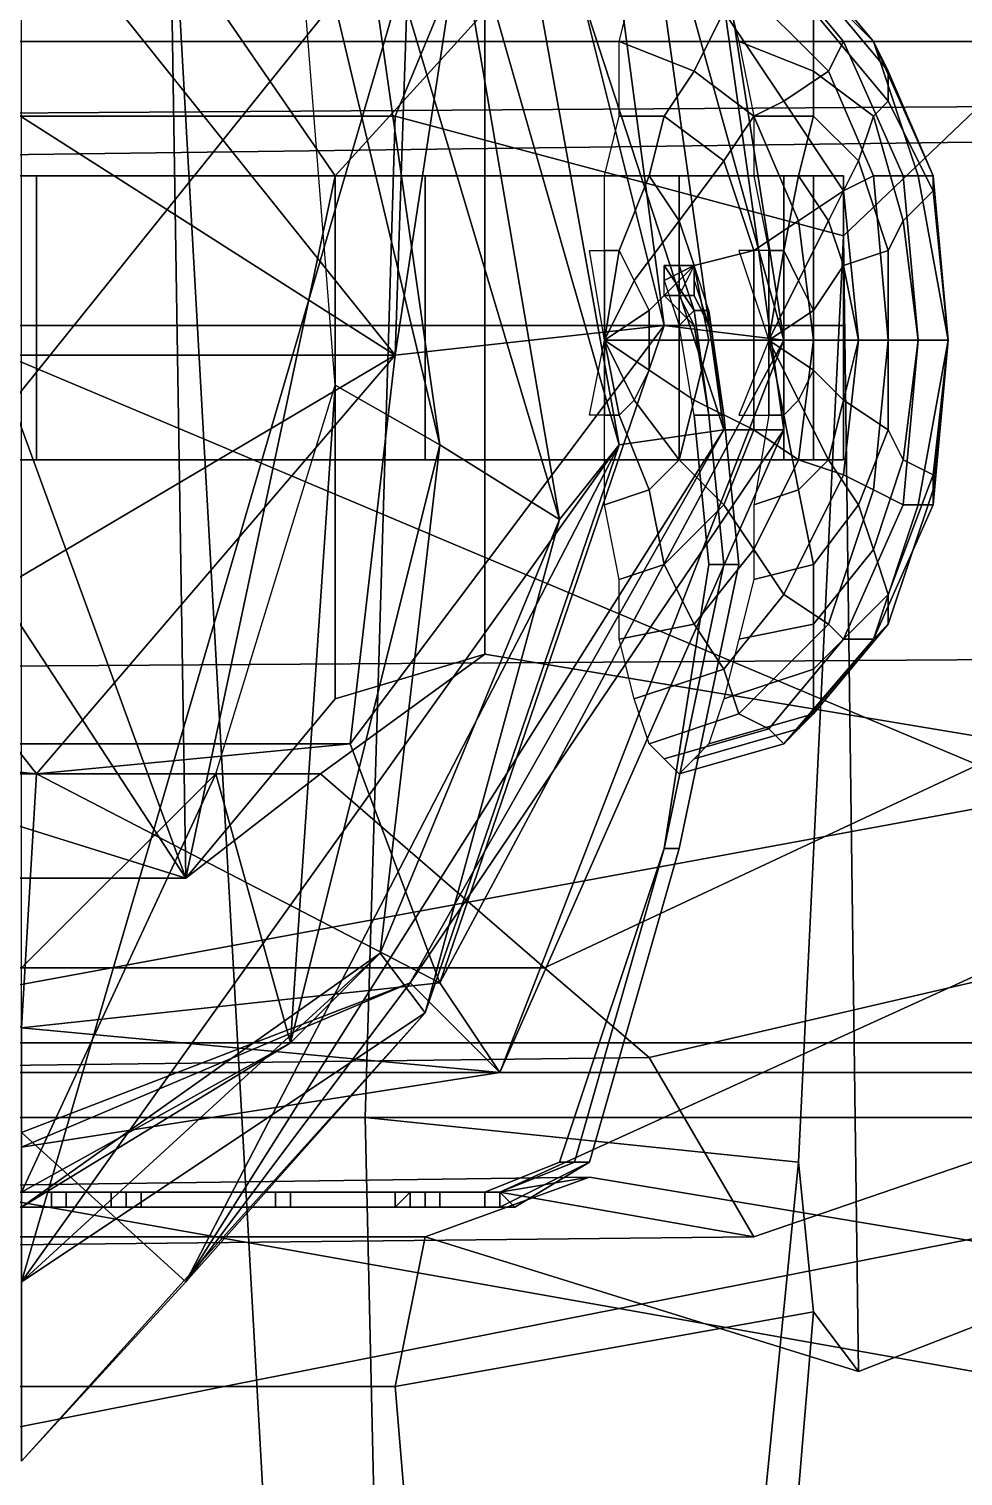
# Model space of a CAD drawing. Extents: x -2750 to 2751, y -1310 to 2918.
# Drawn here: x -138.5 to -76, y -91 to 5.8 of the extents above; entities that cross this region are included whole.
import ezdxf

# ---------------------------------------------------------------- set-up
doc = ezdxf.new("R2010")
doc.units = 0

msp = doc.modelspace()

# ---------------------------------------------------------------- linework, layer by layer
at = {"layer": '102595', "color": 1}
for points in [[(-231, 5, -149), (-231, 110, -149), (-52, 110, -149), (-52, 5, -149)], [(-231, 15, -84), (-231, 5, -149), (-52, 5, -149), (-52, 15, -84)]]:
    msp.add_3dface(points, dxfattribs=at)
at = {"layer": '105485', "color": 1}
for points in [[(-52, -176, -70), (-52, 60, -95), (-231, 60, -95), (-231, -176, -70)], [(-52, 47, -195), (-52, -190, -158), (-231, -190, -158), (-231, 47, -195)]]:
    msp.add_3dface(points, dxfattribs=at)
at = {"layer": '111617', "color": 1}
for points in [[(-103, 39, 338), (-107, 30, 355), (-96, -14, 358), (-103, 39, 338)], [(-88, -15, 338), (-103, 39, 338), (-96, -14, 358), (-88, -15, 338)], [(-96, 36, 307), (-103, 39, 338), (-88, -15, 338), (-96, 36, 307)], [(-139, 38, 257), (-108, 28, 257), (-139, -78, 269), (-139, 38, 257)], [(-108, 28, 257), (-100, 36, 277), (-92, -21, 277), (-108, 28, 257)], [(-92, -21, 277), (-100, 36, 277), (-96, 36, 307), (-88, -21, 307)], [(-88, -21, 307), (-96, 36, 307), (-88, -15, 338), (-88, -21, 307)], [(-107, 30, 355), (-113, 14, 372), (-114, -16, 379), (-107, 30, 355)], [(-107, 30, 355), (-113, 14, 372), (-114, -16, 379), (-107, 30, 355)], [(-96, -14, 358), (-107, 30, 355), (-114, -16, 379), (-96, -14, 358)], [(-96, -14, 358), (-107, 30, 355), (-114, -16, 379), (-96, -14, 358)], [(-108, 28, 257), (-99, -22, 257), (-139, -78, 269), (-108, 28, 257)], [(-111, 20, 244), (-108, 28, 257), (-99, -22, 257), (-111, 20, 244)], [(-99, -22, 257), (-108, 28, 257), (-92, -21, 277), (-99, -22, 257)], [(-121, 20, 216), (-117, 20, 230), (-111, -22, 230), (-121, 20, 216)], [(-118, -18, 214), (-121, 20, 216), (-111, -22, 230), (-118, -18, 214)], [(-117, 20, 230), (-111, 20, 244), (-103, -27, 244), (-117, 20, 230)], [(-111, -22, 230), (-117, 20, 230), (-103, -27, 244), (-111, -22, 230)], [(-103, -27, 244), (-111, 20, 244), (-99, -22, 257), (-103, -27, 244)], [(-138, 14, 373), (-161, 14, 371), (-158, -42, 370), (-138, 14, 373)], [(-161, 14, 371), (-138, 14, 373), (-114, -16, 379), (-161, 14, 371)], [(-161, 14, 371), (-138, 14, 373), (-114, -16, 379), (-161, 14, 371)], [(-160, -16, 378), (-161, 14, 371), (-114, -16, 379), (-160, -16, 378)], [(-160, -16, 378), (-161, 14, 371), (-114, -16, 379), (-160, -16, 378)], [(-113, 14, 372), (-138, 14, 373), (-158, -42, 370), (-113, 14, 372)], [(-114, -16, 379), (-113, 14, 372), (-158, -42, 370), (-114, -16, 379)], [(-138, 14, 373), (-113, 14, 372), (-114, -16, 379), (-138, 14, 373)], [(-138, 14, 373), (-113, 14, 372), (-114, -16, 379), (-138, 14, 373)], [(-128, -51, 236), (-151, 12, 221), (-160, -2, 225), (-128, -51, 236)], [(-128, -51, 236), (-129, 12, 221), (-151, 12, 221), (-128, -51, 236)], [(-108, 7, 204), (-120, 12, 202), (-129, 12, 221), (-118, -4, 225)], [(-128, -51, 236), (-118, -4, 225), (-129, 12, 221), (-128, -51, 236)], [(-84, 5, 286), (-85, 3, 279), (-91, 9, 281), (-89, 11, 287)], [(-82, 5, 293), (-84, 5, 286), (-89, 11, 287), (-88, 11, 294)], [(-82, 5, 300), (-82, 5, 293), (-88, 11, 294), (-87, 11, 301)], [(-81, 3, 307), (-82, 5, 300), (-87, 11, 301), (-86, 9, 308)], [(-92, 7, 275), (-94, 3, 270), (-99, 5, 271), (-98, 9, 276)], [(-86, 3, 320), (-86, 7, 314), (-92, 9, 316), (-91, 5, 321)], [(-85, 3, 279), (-88, 1, 274), (-92, 7, 275), (-91, 9, 281)], [(-81, 1, 313), (-81, 3, 307), (-86, 9, 308), (-86, 7, 314)], [(-108, -36, 214), (-108, 7, 204), (-118, -4, 225), (-118, -39, 233)], [(-88, 1, 274), (-90, 0, 269), (-94, 3, 270), (-92, 7, 275)], [(-82, 0, 319), (-81, 1, 313), (-86, 7, 314), (-86, 3, 320)], [(-94, 3, 270), (-96, 0, 266), (-99, 0, 267), (-99, 5, 271)], [(-86, 0, 325), (-86, 3, 320), (-91, 5, 321), (-90, 0, 326)], [(-80, -4, 285), (-82, -4, 278), (-85, 3, 279), (-84, 5, 286)], [(-79, -4, 292), (-80, -4, 285), (-84, 5, 286), (-82, 5, 293)], [(-78, -4, 306), (-78, -4, 299), (-82, 5, 300), (-81, 3, 307)], [(-78, -4, 299), (-79, -4, 292), (-82, 5, 293), (-82, 5, 300)], [(-90, 0, 269), (-92, -3, 265), (-96, 0, 266), (-94, 3, 270)], [(-82, -4, 278), (-84, -5, 273), (-88, 1, 274), (-85, 3, 279)], [(-83, -3, 324), (-82, 0, 319), (-86, 3, 320), (-86, 0, 325)], [(-78, -5, 312), (-78, -4, 306), (-81, 3, 307), (-81, 1, 313)], [(-84, -5, 273), (-87, -7, 268), (-90, 0, 269), (-88, 1, 274)], [(-80, -7, 318), (-78, -5, 312), (-81, 1, 313), (-82, 0, 319)], [(-96, 0, 266), (-97, -4, 263), (-100, -4, 263), (-99, 0, 267)], [(-92, -3, 265), (-95, -7, 262), (-97, -4, 263), (-96, 0, 266)], [(-87, -7, 268), (-90, -9, 264), (-92, -3, 265), (-90, 0, 269)], [(-87, -4, 328), (-86, 0, 325), (-90, 0, 326), (-90, -4, 329)], [(-85, -7, 328), (-83, -3, 324), (-86, 0, 325), (-87, -4, 328)], [(-81, -9, 323), (-80, -7, 318), (-82, 0, 319), (-83, -3, 324)], [(-128, -51, 236), (-160, -2, 225), (-160, -41, 234), (-128, -51, 236)], [(-90, -9, 264), (-94, -10, 262), (-95, -7, 262), (-92, -3, 265)], [(-84, -10, 327), (-81, -9, 323), (-83, -3, 324), (-85, -7, 328)], [(-164, -14, 383), (-164, -4, 384), (-138, -4, 387), (-138, -14, 386)], [(-164, -4, 384), (-164, -14, 385), (-138, -14, 388), (-138, -4, 387)], [(-138, -14, 386), (-138, -4, 387), (-112, -4, 384), (-112, -14, 383)], [(-138, -4, 387), (-138, -14, 388), (-112, -14, 385), (-112, -4, 384)], [(-128, -51, 236), (-118, -39, 233), (-118, -4, 225), (-128, -51, 236)], [(-112, -14, 383), (-112, -4, 384), (-95, -4, 366), (-95, -14, 365)], [(-112, -4, 384), (-112, -14, 385), (-95, -14, 367), (-95, -4, 366)], [(-97, -4, 263), (-99, -9, 261), (-100, -9, 261), (-100, -4, 263)], [(-95, -7, 262), (-98, -11, 261), (-99, -9, 261), (-97, -4, 263)], [(-95, -14, 365), (-95, -4, 366), (-88, -4, 355), (-88, -14, 354)], [(-95, -4, 366), (-95, -14, 367), (-88, -14, 356), (-88, -4, 355)], [(-88, -9, 331), (-87, -4, 328), (-90, -4, 329), (-89, -9, 331)], [(-87, -11, 330), (-85, -7, 328), (-87, -4, 328), (-88, -9, 331)], [(-88, -14, 354), (-88, -4, 355), (-84, -4, 338), (-84, -14, 337)], [(-88, -4, 355), (-88, -14, 356), (-84, -14, 339), (-84, -4, 338)], [(-84, -14, 337), (-84, -4, 338), (-86, -4, 325), (-86, -14, 324)], [(-84, -4, 338), (-84, -14, 339), (-86, -14, 326), (-86, -4, 325)], [(-86, -14, 326), (-86, -23, 325), (-86, -14, 324), (-86, -4, 325)], [(-81, -15, 278), (-83, -15, 272), (-84, -5, 273), (-82, -4, 278)], [(-79, -15, 284), (-81, -15, 278), (-82, -4, 278), (-80, -4, 285)], [(-77, -15, 291), (-79, -15, 284), (-80, -4, 285), (-79, -4, 292)], [(-77, -15, 298), (-77, -15, 291), (-79, -4, 292), (-78, -4, 299)], [(-77, -15, 312), (-77, -15, 305), (-78, -4, 306), (-78, -5, 312)], [(-77, -15, 305), (-77, -15, 298), (-78, -4, 299), (-78, -4, 306)], [(-83, -15, 272), (-86, -15, 268), (-87, -7, 268), (-84, -5, 273)], [(-79, -15, 318), (-77, -15, 312), (-78, -5, 312), (-80, -7, 318)], [(-94, -10, 262), (-97, -13, 260), (-98, -11, 261), (-95, -7, 262)], [(-86, -15, 268), (-90, -15, 264), (-90, -9, 264), (-87, -7, 268)], [(-86, -13, 330), (-84, -10, 327), (-85, -7, 328), (-87, -11, 330)], [(-81, -15, 323), (-79, -15, 318), (-80, -7, 318), (-81, -9, 323)], [(-101, -9, 262), (-100, -9, 261), (-100, -15, 261), (-101, -9, 262)], [(-100, -9, 261), (-99, -9, 261), (-100, -15, 261), (-100, -9, 261)], [(-99, -9, 261), (-98, -11, 261), (-100, -15, 261), (-99, -9, 261)], [(-90, -15, 264), (-93, -15, 261), (-94, -10, 262), (-90, -9, 264)], [(-89, -9, 331), (-91, -9, 332), (-89, -15, 332), (-89, -9, 331)], [(-88, -9, 331), (-89, -9, 331), (-89, -15, 332), (-88, -9, 331)], [(-87, -11, 330), (-88, -9, 331), (-89, -15, 332), (-87, -11, 330)], [(-83, -15, 327), (-81, -15, 323), (-81, -9, 323), (-84, -10, 327)], [(-93, -15, 261), (-97, -15, 260), (-97, -13, 260), (-94, -10, 262)], [(-86, -15, 330), (-83, -15, 327), (-84, -10, 327), (-86, -13, 330)], [(-98, -11, 261), (-97, -13, 260), (-100, -15, 261), (-98, -11, 261)], [(-86, -13, 330), (-87, -11, 330), (-89, -15, 332), (-86, -13, 330)], [(-97, -13, 260), (-97, -15, 260), (-100, -15, 261), (-97, -13, 260)], [(-86, -15, 330), (-86, -13, 330), (-89, -15, 332), (-86, -15, 330)], [(-164, -14, 385), (-164, -23, 384), (-138, -23, 387), (-138, -14, 388)], [(-164, -23, 384), (-164, -14, 383), (-138, -14, 386), (-138, -23, 387)], [(-138, -14, 388), (-138, -23, 387), (-112, -23, 384), (-112, -14, 385)], [(-138, -23, 387), (-138, -14, 386), (-112, -14, 383), (-112, -23, 384)], [(-96, -14, 358), (-114, -16, 379), (-117, -42, 371), (-96, -14, 358)], [(-111, -58, 358), (-96, -14, 358), (-117, -42, 371), (-111, -58, 358)], [(-112, -14, 385), (-112, -23, 384), (-95, -23, 366), (-95, -14, 367)], [(-112, -23, 384), (-112, -14, 383), (-95, -14, 365), (-95, -23, 366)], [(-88, -15, 338), (-96, -14, 358), (-111, -58, 358), (-88, -15, 338)], [(-95, -14, 367), (-95, -23, 366), (-88, -23, 355), (-88, -14, 356)], [(-95, -23, 366), (-95, -14, 365), (-88, -14, 354), (-88, -23, 355)], [(-88, -14, 356), (-88, -23, 355), (-84, -23, 338), (-84, -14, 339)], [(-88, -23, 355), (-88, -14, 354), (-84, -14, 337), (-84, -23, 338)], [(-84, -14, 339), (-84, -23, 338), (-86, -23, 325), (-86, -14, 326)], [(-84, -23, 338), (-84, -14, 337), (-86, -14, 324), (-86, -23, 325)], [(-107, -64, 338), (-88, -15, 338), (-111, -58, 358), (-107, -64, 338)], [(-88, -21, 307), (-88, -15, 338), (-107, -64, 338), (-88, -21, 307)], [(-100, -20, 261), (-101, -20, 262), (-100, -15, 261), (-100, -20, 261)], [(-97, -15, 260), (-97, -17, 260), (-100, -15, 261), (-97, -15, 260)], [(-97, -17, 260), (-98, -19, 261), (-100, -15, 261), (-97, -17, 260)], [(-98, -19, 261), (-99, -20, 261), (-100, -15, 261), (-98, -19, 261)], [(-99, -20, 261), (-100, -20, 261), (-100, -15, 261), (-99, -20, 261)], [(-94, -19, 262), (-97, -17, 260), (-97, -15, 260), (-93, -15, 261)], [(-90, -21, 264), (-94, -19, 262), (-93, -15, 261), (-90, -15, 264)], [(-91, -20, 332), (-89, -20, 331), (-89, -15, 332), (-91, -20, 332)], [(-87, -23, 268), (-90, -21, 264), (-90, -15, 264), (-86, -15, 268)], [(-86, -17, 330), (-86, -15, 330), (-89, -15, 332), (-86, -17, 330)], [(-87, -19, 330), (-86, -17, 330), (-89, -15, 332), (-87, -19, 330)], [(-88, -20, 331), (-87, -19, 330), (-89, -15, 332), (-88, -20, 331)], [(-89, -20, 331), (-88, -20, 331), (-89, -15, 332), (-89, -20, 331)], [(-84, -24, 273), (-87, -23, 268), (-86, -15, 268), (-83, -15, 272)], [(-86, -17, 330), (-84, -19, 327), (-83, -15, 327), (-86, -15, 330)], [(-84, -19, 327), (-81, -21, 323), (-81, -15, 323), (-83, -15, 327)], [(-82, -25, 278), (-84, -24, 273), (-83, -15, 272), (-81, -15, 278)], [(-80, -26, 285), (-82, -25, 278), (-81, -15, 278), (-79, -15, 284)], [(-81, -21, 323), (-80, -23, 318), (-79, -15, 318), (-81, -15, 323)], [(-80, -23, 318), (-78, -24, 312), (-77, -15, 312), (-79, -15, 318)], [(-79, -26, 292), (-80, -26, 285), (-79, -15, 284), (-77, -15, 291)], [(-78, -26, 299), (-79, -26, 292), (-77, -15, 291), (-77, -15, 298)], [(-78, -24, 312), (-78, -25, 306), (-77, -15, 305), (-77, -15, 312)], [(-78, -25, 306), (-78, -26, 299), (-77, -15, 298), (-77, -15, 305)], [(-160, -16, 378), (-114, -16, 379), (-138, -44, 371), (-160, -16, 378)], [(-160, -16, 378), (-114, -16, 379), (-138, -44, 371), (-160, -16, 378)], [(-158, -42, 370), (-160, -16, 378), (-138, -44, 371), (-158, -42, 370)], [(-158, -42, 370), (-160, -16, 378), (-138, -44, 371), (-158, -42, 370)], [(-117, -42, 371), (-114, -16, 379), (-158, -42, 370), (-117, -42, 371)], [(-114, -16, 379), (-117, -42, 371), (-138, -44, 371), (-114, -16, 379)], [(-114, -16, 379), (-117, -42, 371), (-138, -44, 371), (-114, -16, 379)], [(-95, -23, 262), (-98, -19, 261), (-97, -17, 260), (-94, -19, 262)], [(-87, -19, 330), (-85, -23, 328), (-84, -19, 327), (-86, -17, 330)], [(-126, -44, 216), (-118, -18, 214), (-121, -62, 225), (-126, -44, 216)], [(-118, -18, 214), (-111, -22, 230), (-121, -62, 225), (-118, -18, 214)], [(-97, -25, 263), (-99, -20, 261), (-98, -19, 261), (-95, -23, 262)], [(-92, -26, 265), (-95, -23, 262), (-94, -19, 262), (-90, -21, 264)], [(-88, -20, 331), (-87, -25, 328), (-85, -23, 328), (-87, -19, 330)], [(-85, -23, 328), (-83, -26, 324), (-81, -21, 323), (-84, -19, 327)], [(-100, -26, 263), (-100, -20, 261), (-99, -20, 261), (-97, -25, 263)], [(-89, -20, 331), (-90, -26, 329), (-87, -25, 328), (-88, -20, 331)], [(-128, -78, 277), (-92, -21, 277), (-113, -58, 308), (-128, -78, 277)], [(-99, -22, 257), (-92, -21, 277), (-128, -78, 277), (-99, -22, 257)], [(-113, -58, 308), (-88, -21, 307), (-107, -64, 338), (-113, -58, 308)], [(-92, -21, 277), (-88, -21, 307), (-113, -58, 308), (-92, -21, 277)], [(-90, -29, 269), (-92, -26, 265), (-90, -21, 264), (-87, -23, 268)], [(-83, -26, 324), (-82, -29, 319), (-80, -23, 318), (-81, -21, 323)], [(-99, -22, 257), (-112, -60, 257), (-139, -78, 269), (-99, -22, 257)], [(-112, -60, 257), (-99, -22, 257), (-128, -78, 277), (-112, -60, 257)], [(-121, -62, 225), (-111, -22, 230), (-115, -56, 250), (-121, -62, 225)], [(-111, -22, 230), (-103, -27, 244), (-115, -56, 250), (-111, -22, 230)], [(-103, -27, 244), (-99, -22, 257), (-112, -60, 257), (-103, -27, 244)], [(-96, -30, 266), (-97, -25, 263), (-95, -23, 262), (-92, -26, 265)], [(-88, -32, 274), (-90, -29, 269), (-87, -23, 268), (-84, -24, 273)], [(-87, -25, 328), (-86, -30, 325), (-83, -26, 324), (-85, -23, 328)], [(-82, -29, 319), (-81, -32, 313), (-78, -24, 312), (-80, -23, 318)], [(-85, -34, 279), (-88, -32, 274), (-84, -24, 273), (-82, -25, 278)], [(-81, -32, 313), (-81, -34, 307), (-78, -25, 306), (-78, -24, 312)], [(-99, -31, 267), (-100, -26, 263), (-97, -25, 263), (-96, -30, 266)], [(-90, -26, 329), (-90, -31, 326), (-86, -30, 325), (-87, -25, 328)], [(-84, -35, 286), (-85, -34, 279), (-82, -25, 278), (-80, -26, 285)], [(-81, -34, 307), (-82, -35, 300), (-78, -26, 299), (-78, -25, 306)], [(-94, -34, 270), (-96, -30, 266), (-92, -26, 265), (-90, -29, 269)], [(-86, -30, 325), (-86, -34, 320), (-82, -29, 319), (-83, -26, 324)], [(-82, -35, 293), (-84, -35, 286), (-80, -26, 285), (-79, -26, 292)], [(-82, -35, 300), (-82, -35, 293), (-79, -26, 292), (-78, -26, 299)], [(-115, -56, 250), (-103, -27, 244), (-112, -60, 257), (-115, -56, 250)], [(-92, -37, 275), (-94, -34, 270), (-90, -29, 269), (-88, -32, 274)], [(-86, -34, 320), (-86, -37, 314), (-81, -32, 313), (-82, -29, 319)], [(-99, -35, 271), (-99, -31, 267), (-96, -30, 266), (-94, -34, 270)], [(-90, -31, 326), (-91, -35, 321), (-86, -34, 320), (-86, -30, 325)], [(-91, -40, 281), (-92, -37, 275), (-88, -32, 274), (-85, -34, 279)], [(-86, -37, 314), (-86, -40, 308), (-81, -34, 307), (-81, -32, 313)], [(-98, -39, 276), (-99, -35, 271), (-94, -34, 270), (-92, -37, 275)], [(-91, -35, 321), (-92, -39, 316), (-86, -37, 314), (-86, -34, 320)], [(-89, -41, 287), (-91, -40, 281), (-85, -34, 279), (-84, -35, 286)], [(-86, -40, 308), (-87, -41, 301), (-82, -35, 300), (-81, -34, 307)], [(-88, -42, 294), (-89, -41, 287), (-84, -35, 286), (-82, -35, 293)], [(-87, -41, 301), (-88, -42, 294), (-82, -35, 293), (-82, -35, 300)], [(-119, -44, 216), (-108, -36, 214), (-118, -39, 233), (-128, -51, 236)], [(-97, -42, 283), (-98, -39, 276), (-92, -37, 275), (-91, -40, 281)], [(-92, -39, 316), (-93, -42, 310), (-86, -40, 308), (-86, -37, 314)], [(-96, -43, 289), (-97, -42, 283), (-91, -40, 281), (-89, -41, 287)], [(-93, -42, 310), (-94, -43, 303), (-87, -41, 301), (-86, -40, 308)], [(-128, -51, 236), (-160, -41, 234), (-150, -51, 237), (-128, -51, 236)], [(-95, -44, 296), (-96, -43, 289), (-89, -41, 287), (-88, -42, 294)], [(-94, -43, 303), (-95, -44, 296), (-88, -42, 294), (-87, -41, 301)], [(-139, -61, 358), (-138, -44, 371), (-158, -42, 370), (-139, -61, 358)], [(-138, -44, 371), (-117, -42, 371), (-158, -42, 370), (-138, -44, 371)], [(-111, -58, 358), (-117, -42, 371), (-138, -44, 371), (-111, -58, 358)], [(-152, -44, 216), (-119, -44, 216), (-128, -51, 236), (-150, -51, 237)], [(-139, -61, 358), (-111, -58, 358), (-138, -44, 371), (-139, -61, 358)], [(-126, -44, 216), (-121, -62, 225), (-139, -72, 225), (-126, -44, 216)], [(-139, -57, 216), (-126, -44, 216), (-139, -72, 225), (-139, -57, 216)], [(-115, -56, 250), (-112, -60, 257), (-139, -78, 269), (-115, -56, 250)], [(-139, -73, 250), (-115, -56, 250), (-139, -78, 269), (-139, -73, 250)], [(-121, -62, 225), (-115, -56, 250), (-139, -73, 250), (-121, -62, 225)], [(-107, -64, 338), (-111, -58, 358), (-139, -61, 358), (-107, -64, 338)], [(-113, -58, 308), (-107, -64, 338), (-139, -69, 338), (-113, -58, 308)], [(-139, -68, 309), (-113, -58, 308), (-139, -69, 338), (-139, -68, 309)], [(-128, -78, 277), (-113, -58, 308), (-139, -68, 309), (-128, -78, 277)], [(-112, -60, 257), (-128, -78, 277), (-139, -90, 277), (-112, -60, 257)], [(-139, -78, 269), (-112, -60, 257), (-139, -90, 277), (-139, -78, 269)], [(-139, -69, 338), (-107, -64, 338), (-139, -61, 358), (-139, -69, 338)], [(-139, -72, 225), (-121, -62, 225), (-139, -73, 250), (-139, -72, 225)], [(-139, -90, 277), (-128, -78, 277), (-139, -68, 309), (-139, -90, 277)]]:
    msp.add_3dface(points, dxfattribs=at)
at = {"layer": '148381', "color": 1}
for points in [[(-197, 775, 316), (-193, -123, 460), (194, -123, 460), (198, 775, 316)], [(-272, -62, 381), (-282, 42, 365), (283, 42, 365), (273, -62, 381)], [(-260, -101, 401), (-272, -62, 381), (273, -62, 381), (261, -101, 401)]]:
    msp.add_3dface(points, dxfattribs=at)
at = {"layer": '180657', "color": 1}
for points in [[(-95, -10, 297), (-96, -10, 297), (-94, -13, 305)], [(-96, -10, 297), (-96, -11, 297), (-95, -14, 305), (-94, -13, 305)], [(-94, -10, 297), (-95, -12, 296), (-96, -12, 296), (-94, -10, 297)], [(-94, -10, 297), (-96, -12, 296), (-96, -11, 297), (-94, -10, 297)], [(-94, -10, 297), (-96, -11, 297), (-96, -10, 297), (-94, -10, 297)], [(-94, -10, 297), (-96, -10, 297), (-95, -10, 297), (-94, -10, 297)], [(-94, -10, 297), (-95, -10, 297), (-94, -13, 305), (-93, -13, 305)], [(-94, -10, 297), (-94, -12, 296), (-95, -12, 296), (-94, -10, 297)], [(-94, -10, 297), (-94, -11, 297), (-94, -12, 296), (-94, -10, 297)], [(-94, -12, 296), (-94, -11, 297), (-93, -14, 305), (-93, -14, 304)], [(-96, -12, 296), (-95, -12, 296), (-94, -14, 304)], [(-95, -12, 296), (-94, -12, 296), (-93, -14, 304), (-94, -14, 304)], [(-94, -13, 305), (-94, -13, 305), (-93, -20, 308)], [(-93, -13, 305), (-94, -13, 305), (-93, -20, 308), (-92, -20, 308)], [(-93, -14, 305), (-93, -13, 305), (-92, -20, 308)], [(-95, -14, 305), (-94, -14, 304), (-93, -20, 307), (-94, -20, 308)], [(-94, -14, 304), (-94, -14, 304), (-93, -20, 307)], [(-94, -14, 304), (-93, -14, 304), (-92, -20, 307), (-93, -20, 307)], [(-93, -20, 308), (-94, -20, 308), (-93, -30, 308), (-92, -30, 308)], [(-94, -20, 308), (-93, -20, 307), (-92, -30, 307), (-93, -30, 308)], [(-93, -20, 308), (-93, -20, 308), (-92, -30, 308)], [(-93, -20, 307), (-93, -20, 307), (-92, -30, 307)], [(-93, -20, 307), (-92, -20, 307), (-91, -30, 307), (-92, -30, 307)], [(-92, -20, 308), (-93, -20, 308), (-92, -30, 308), (-91, -30, 308)], [(-92, -20, 307), (-92, -20, 308), (-91, -30, 308), (-91, -30, 307)], [(-92, -20, 308), (-92, -20, 308), (-91, -30, 308)], [(-92, -30, 308), (-92, -30, 308), (-96, -49, 308)], [(-92, -30, 308), (-93, -30, 308), (-96, -49, 308)], [(-93, -30, 308), (-92, -30, 307), (-96, -49, 307), (-96, -49, 308)], [(-92, -30, 307), (-92, -30, 307), (-96, -49, 307)], [(-92, -30, 307), (-91, -30, 307), (-95, -49, 307), (-96, -49, 307)], [(-91, -30, 308), (-92, -30, 308), (-96, -49, 308), (-95, -49, 308)], [(-91, -30, 307), (-91, -30, 308), (-95, -49, 308), (-95, -49, 307)], [(-91, -30, 308), (-91, -30, 308), (-95, -49, 308)], [(-96, -49, 308), (-96, -49, 308), (-103, -70, 308), (-102, -70, 308)], [(-96, -49, 308), (-96, -49, 308), (-103, -70, 308)], [(-96, -49, 308), (-96, -49, 307), (-103, -70, 307), (-103, -70, 308)], [(-96, -49, 307), (-96, -49, 307), (-102, -70, 307), (-103, -70, 307)], [(-96, -49, 307), (-95, -49, 307), (-101, -70, 307), (-102, -70, 307)], [(-95, -49, 308), (-96, -49, 308), (-102, -70, 308), (-101, -70, 308)], [(-95, -49, 307), (-95, -49, 308), (-101, -70, 308), (-101, -70, 307)], [(-95, -49, 308), (-95, -49, 308), (-101, -70, 308)], [(-102, -70, 308), (-103, -70, 308), (-108, -72, 308), (-107, -72, 308)], [(-103, -70, 308), (-103, -70, 308), (-108, -72, 308)], [(-103, -70, 308), (-103, -70, 307), (-108, -72, 307), (-108, -72, 308)], [(-103, -70, 307), (-102, -70, 307), (-107, -72, 307), (-108, -72, 307)], [(-102, -70, 307), (-101, -70, 307), (-107, -73, 307), (-107, -72, 307)], [(-101, -70, 307), (-101, -70, 308), (-106, -73, 308), (-107, -73, 307)], [(-101, -70, 308), (-101, -70, 308), (-107, -73, 308), (-106, -73, 308)], [(-101, -70, 308), (-102, -70, 308), (-107, -72, 308), (-107, -73, 308)], [(-102, -70, 308), (-103, -70, 308), (-103, -70, 308), (-102, -70, 308)], [(-102, -70, 308), (-103, -70, 308), (-103, -70, 307), (-102, -70, 308)], [(-102, -70, 308), (-103, -70, 307), (-102, -70, 307), (-102, -70, 308)], [(-102, -70, 308), (-102, -70, 307), (-101, -70, 307), (-102, -70, 308)], [(-102, -70, 308), (-101, -70, 307), (-101, -70, 308), (-102, -70, 308)], [(-102, -70, 308), (-101, -70, 308), (-101, -70, 308), (-102, -70, 308)], [(-142, -73, 313), (-142, -72, 313), (-136, -72, 313), (-136, -73, 313)], [(-142, -72, 313), (-142, -72, 313), (-136, -72, 313)], [(-142, -72, 313), (-142, -72, 314), (-136, -72, 314), (-136, -72, 313)], [(-142, -72, 314), (-142, -73, 314), (-136, -73, 314), (-136, -72, 314)], [(-140, -73, 311), (-140, -72, 311), (-137, -72, 311), (-137, -73, 311)], [(-140, -72, 311), (-140, -72, 311), (-137, -72, 311)], [(-140, -72, 311), (-140, -72, 312), (-137, -72, 312), (-137, -72, 311)], [(-140, -72, 312), (-140, -73, 312), (-137, -73, 312), (-137, -72, 312)], [(-137, -73, 311), (-137, -72, 311), (-136, -72, 309), (-136, -73, 309)], [(-137, -72, 311), (-137, -72, 311), (-136, -72, 310), (-136, -72, 309)], [(-137, -72, 311), (-137, -72, 312), (-136, -72, 310)], [(-137, -72, 312), (-137, -73, 312), (-136, -73, 310), (-136, -72, 310)], [(-132, -72, 297), (-132, -72, 297), (-137, -72, 305), (-136, -72, 305)], [(-132, -72, 297), (-132, -73, 297), (-137, -73, 305), (-137, -72, 305)], [(-136, -72, 305), (-137, -72, 305), (-137, -72, 312), (-136, -72, 312)], [(-137, -72, 305), (-137, -73, 305), (-137, -73, 312), (-137, -72, 312)], [(-136, -72, 312), (-137, -72, 312), (-131, -72, 314)], [(-137, -72, 312), (-137, -73, 312), (-131, -73, 315), (-131, -72, 314)], [(-136, -73, 313), (-136, -72, 313), (-133, -72, 313), (-133, -73, 313)], [(-136, -72, 313), (-136, -72, 313), (-133, -72, 313)], [(-136, -72, 313), (-136, -72, 314), (-133, -72, 313)], [(-136, -72, 314), (-136, -73, 314), (-133, -73, 314), (-133, -72, 313)], [(-136, -73, 310), (-136, -73, 309), (-136, -72, 309), (-136, -73, 310)], [(-136, -73, 310), (-136, -72, 309), (-136, -72, 310), (-136, -73, 310)], [(-136, -73, 310), (-136, -72, 310), (-136, -72, 310), (-136, -73, 310)], [(-131, -73, 297), (-131, -72, 297), (-136, -72, 305), (-136, -73, 305)], [(-131, -72, 297), (-132, -72, 297), (-136, -72, 305)], [(-136, -73, 305), (-136, -72, 305), (-136, -72, 311), (-136, -73, 311)], [(-136, -72, 305), (-136, -72, 305), (-136, -72, 312), (-136, -72, 311)], [(-136, -73, 311), (-136, -72, 311), (-131, -72, 314), (-131, -73, 314)], [(-136, -72, 311), (-136, -72, 312), (-131, -72, 314)], [(-133, -73, 314), (-133, -73, 313), (-133, -72, 313), (-133, -73, 314)], [(-133, -73, 314), (-133, -72, 313), (-133, -72, 313), (-133, -73, 314)], [(-133, -73, 314), (-133, -72, 313), (-133, -72, 313), (-133, -73, 314)], [(-122, -72, 294), (-121, -72, 294), (-132, -72, 297), (-131, -72, 297)], [(-121, -72, 294), (-121, -72, 294), (-132, -72, 297)], [(-121, -72, 294), (-121, -73, 294), (-132, -73, 297), (-132, -72, 297)], [(-122, -73, 294), (-122, -72, 294), (-131, -72, 297), (-131, -73, 297)], [(-131, -73, 315), (-131, -73, 314), (-131, -72, 314), (-131, -73, 315)], [(-131, -73, 315), (-131, -72, 314), (-131, -72, 314), (-131, -73, 315)], [(-131, -73, 315), (-131, -72, 314), (-131, -72, 314), (-131, -73, 315)], [(-131, -73, 314), (-131, -72, 314), (-113, -72, 314), (-113, -73, 314)], [(-131, -72, 314), (-131, -72, 314), (-113, -72, 314)], [(-131, -72, 314), (-131, -72, 314), (-113, -72, 315), (-113, -72, 314)], [(-131, -72, 314), (-131, -73, 315), (-113, -73, 315), (-113, -72, 315)], [(-112, -73, 296), (-112, -72, 296), (-122, -72, 294), (-122, -73, 294)], [(-112, -72, 296), (-111, -72, 296), (-121, -72, 294), (-122, -72, 294)], [(-111, -72, 296), (-111, -72, 296), (-121, -72, 294)], [(-111, -72, 296), (-111, -73, 296), (-121, -73, 294), (-121, -72, 294)], [(-114, -73, 314), (-114, -72, 314), (-108, -72, 311), (-108, -73, 311)], [(-114, -72, 314), (-113, -72, 314), (-108, -72, 311)], [(-113, -72, 315), (-113, -72, 314), (-114, -72, 314), (-113, -72, 315)], [(-113, -72, 315), (-114, -72, 314), (-114, -73, 314), (-113, -72, 315)], [(-113, -72, 315), (-114, -73, 314), (-114, -73, 314), (-113, -72, 315)], [(-113, -72, 315), (-114, -73, 314), (-113, -73, 314), (-113, -72, 315)], [(-113, -72, 314), (-113, -72, 315), (-107, -72, 312), (-108, -72, 311)], [(-113, -72, 315), (-113, -73, 315), (-107, -73, 312), (-107, -72, 312)], [(-113, -72, 315), (-113, -73, 314), (-113, -73, 315), (-113, -72, 315)], [(-113, -72, 315), (-113, -73, 315), (-113, -73, 315), (-113, -72, 315)], [(-108, -73, 302), (-108, -72, 302), (-112, -72, 296), (-112, -73, 296)], [(-108, -72, 302), (-108, -72, 302), (-111, -72, 296), (-112, -72, 296)], [(-108, -72, 302), (-107, -72, 302), (-111, -72, 296)], [(-107, -72, 302), (-107, -73, 302), (-111, -73, 296), (-111, -72, 296)], [(-107, -72, 308), (-108, -72, 308), (-108, -72, 308), (-107, -72, 308)], [(-107, -72, 308), (-108, -72, 308), (-108, -72, 307), (-107, -72, 308)], [(-107, -72, 308), (-108, -72, 307), (-107, -72, 307), (-107, -72, 308)], [(-108, -73, 311), (-108, -72, 311), (-108, -72, 302), (-108, -73, 302)], [(-108, -72, 311), (-108, -72, 311), (-108, -72, 302)], [(-108, -72, 311), (-107, -72, 312), (-107, -72, 302), (-108, -72, 302)], [(-107, -72, 308), (-107, -72, 307), (-107, -73, 307), (-107, -72, 308)], [(-107, -72, 308), (-107, -73, 307), (-106, -73, 308), (-107, -72, 308)], [(-107, -72, 308), (-106, -73, 308), (-107, -73, 308), (-107, -72, 308)], [(-107, -72, 312), (-107, -73, 312), (-107, -73, 302), (-107, -72, 302)], [(-142, -73, 314), (-142, -73, 314), (-136, -73, 314)], [(-142, -73, 314), (-142, -73, 313), (-136, -73, 313), (-136, -73, 314)], [(-142, -73, 313), (-142, -73, 313), (-136, -73, 313)], [(-142, -73, 313), (-142, -73, 313), (-136, -73, 313)], [(-140, -73, 312), (-140, -73, 312), (-137, -73, 312)], [(-140, -73, 312), (-140, -73, 311), (-137, -73, 311), (-137, -73, 312)], [(-140, -73, 311), (-140, -73, 311), (-137, -73, 311)], [(-140, -73, 311), (-140, -73, 311), (-137, -73, 311)], [(-137, -73, 312), (-137, -73, 312), (-136, -73, 310)], [(-137, -73, 312), (-137, -73, 311), (-136, -73, 310)], [(-137, -73, 311), (-137, -73, 311), (-136, -73, 309), (-136, -73, 310)], [(-137, -73, 311), (-137, -73, 311), (-136, -73, 309)], [(-132, -73, 297), (-132, -73, 297), (-137, -73, 305)], [(-132, -73, 297), (-132, -73, 297), (-136, -73, 305), (-137, -73, 305)], [(-137, -73, 305), (-137, -73, 305), (-137, -73, 312)], [(-137, -73, 305), (-136, -73, 305), (-136, -73, 312), (-137, -73, 312)], [(-137, -73, 312), (-137, -73, 312), (-131, -73, 314), (-131, -73, 315)], [(-137, -73, 312), (-136, -73, 312), (-131, -73, 314)], [(-136, -73, 314), (-136, -73, 314), (-133, -73, 313), (-133, -73, 314)], [(-136, -73, 314), (-136, -73, 313), (-133, -73, 313)], [(-136, -73, 313), (-136, -73, 313), (-133, -73, 313)], [(-136, -73, 313), (-136, -73, 313), (-133, -73, 313)], [(-136, -73, 310), (-136, -73, 310), (-136, -73, 310)], [(-136, -73, 310), (-136, -73, 310), (-136, -73, 309), (-136, -73, 310)], [(-136, -73, 310), (-136, -73, 309), (-136, -73, 309), (-136, -73, 310)], [(-132, -73, 297), (-131, -73, 297), (-136, -73, 305)], [(-131, -73, 297), (-131, -73, 297), (-136, -73, 305)], [(-136, -73, 305), (-136, -73, 305), (-136, -73, 311), (-136, -73, 312)], [(-136, -73, 305), (-136, -73, 305), (-136, -73, 311)], [(-136, -73, 312), (-136, -73, 311), (-131, -73, 314)], [(-136, -73, 311), (-136, -73, 311), (-131, -73, 314)], [(-133, -73, 314), (-133, -73, 313), (-133, -73, 313), (-133, -73, 314)], [(-133, -73, 314), (-133, -73, 313), (-133, -73, 313), (-133, -73, 314)], [(-133, -73, 314), (-133, -73, 313), (-133, -73, 313), (-133, -73, 314)], [(-121, -73, 294), (-121, -73, 294), (-132, -73, 297)], [(-121, -73, 294), (-121, -73, 294), (-132, -73, 297)], [(-121, -73, 294), (-122, -73, 294), (-131, -73, 297), (-132, -73, 297)], [(-122, -73, 294), (-122, -73, 294), (-131, -73, 297)], [(-131, -73, 315), (-131, -73, 314), (-131, -73, 314), (-131, -73, 315)], [(-131, -73, 315), (-131, -73, 314), (-131, -73, 314), (-131, -73, 315)], [(-131, -73, 315), (-131, -73, 314), (-131, -73, 314), (-131, -73, 315)], [(-131, -73, 315), (-131, -73, 314), (-113, -73, 315)], [(-131, -73, 314), (-131, -73, 314), (-113, -73, 314), (-113, -73, 315)], [(-131, -73, 314), (-131, -73, 314), (-113, -73, 314)], [(-131, -73, 314), (-131, -73, 314), (-113, -73, 314)], [(-111, -73, 296), (-112, -73, 296), (-122, -73, 294), (-121, -73, 294)], [(-112, -73, 296), (-112, -73, 296), (-122, -73, 294)], [(-111, -73, 296), (-111, -73, 296), (-121, -73, 294)], [(-111, -73, 296), (-111, -73, 296), (-121, -73, 294)], [(-113, -73, 314), (-114, -73, 314), (-108, -73, 311)], [(-114, -73, 314), (-114, -73, 314), (-108, -73, 311)], [(-113, -73, 315), (-113, -73, 315), (-107, -73, 312)], [(-113, -73, 315), (-113, -73, 314), (-108, -73, 311), (-107, -73, 312)], [(-108, -73, 302), (-108, -73, 302), (-112, -73, 296), (-111, -73, 296)], [(-108, -73, 302), (-108, -73, 302), (-112, -73, 296)], [(-107, -73, 302), (-107, -73, 302), (-111, -73, 296)], [(-107, -73, 302), (-108, -73, 302), (-111, -73, 296)], [(-107, -73, 312), (-108, -73, 311), (-108, -73, 302), (-107, -73, 302)], [(-108, -73, 311), (-108, -73, 311), (-108, -73, 302)], [(-108, -73, 311), (-108, -73, 311), (-108, -73, 302)], [(-107, -73, 312), (-107, -73, 312), (-107, -73, 302)]]:
    msp.add_3dface(points, dxfattribs=at)
at = {"layer": '192891', "color": 1}
for points in [[(-131, 53, -236), (-209, 53, -212), (-210, -125, -212), (-121, -125, -236)], [(-185, 53, 457), (0, 53, 461), (0, -99, 473), (-185, -99, 469)], [(0, 53, -242), (-131, 53, -236), (-121, -125, -236), (0, -125, -242)]]:
    msp.add_3dface(points, dxfattribs=at)
at = {"layer": '42331', "color": 1}
for points in [[(-171, 366, 451), (-171, 0, 483), (-23, 354, 438), (-171, 366, 451)], [(-171, 0, 483), (-19, 1, 481), (-23, 354, 438), (-171, 0, 483)], [(-171, 111, 374), (-19, 115, 369), (-19, -1, 381), (-171, 111, 374)], [(-171, -3, 385), (-171, 111, 374), (-19, -1, 381), (-171, -3, 385)], [(-171, 0, 483), (-171, -37, 481), (-19, -36, 480), (-19, 1, 481)], [(-171, -3, 385), (-19, -1, 381), (-19, -67, 395), (-171, -3, 385)], [(-171, -67, 399), (-171, -3, 385), (-19, -67, 395), (-171, -67, 399)], [(-171, -64, 474), (-19, -64, 472), (-19, -36, 480), (-171, -64, 474)], [(-171, -37, 481), (-171, -64, 474), (-19, -36, 480), (-171, -37, 481)], [(-171, -94, 463), (-19, -94, 461), (-19, -64, 472), (-171, -94, 463)], [(-171, -64, 474), (-171, -94, 463), (-19, -64, 472), (-171, -64, 474)], [(-171, -67, 399), (-19, -67, 395), (-19, -94, 410), (-171, -67, 399)], [(-171, -94, 414), (-171, -67, 399), (-19, -94, 410), (-171, -94, 414)]]:
    msp.add_3dface(points, dxfattribs=at)
at = {"layer": '64861', "color": 1}
for points in [[(-114, 0, -106), (-169, 0, -105), (-178, 23, -65), (-104, 24, -66)], [(-84, -8, -94), (-114, 0, -106), (-104, 24, -66), (-62, 13, -56)], [(-72, -42, 196), (-72, 20, 179), (-108, 7, 204), (-108, -36, 214)], [(-83, -84, 11), (-84, -8, -94), (-62, 13, -56), (-65, -77, 26)], [(-116, -67, -125), (-168, -67, -123), (-169, 0, -105), (-114, 0, -106)], [(-87, -70, -110), (-116, -67, -125), (-114, 0, -106), (-84, -8, -94)], [(-86, -80), (-87, -70, -110), (-84, -8, -94), (-83, -84, 11)], [(-104, -57, 198), (-72, -42, 196), (-108, -36, 214), (-119, -44, 216)], [(-97, -63, 182), (-54, -53, 180), (-72, -42, 196), (-104, -57, 198)], [(-173, -57, 198), (-104, -57, 198), (-119, -44, 216), (-152, -44, 216)], [(-90, -75, 136), (-55, -63, 135), (-54, -53, 180), (-97, -63, 182)], [(-178, -64, 183), (-97, -63, 182), (-104, -57, 198), (-173, -57, 198)], [(-107, -72, 39), (-74, -57, 34), (-55, -63, 135), (-90, -75, 136)], [(-101, -71, 34), (-65, -77, 26), (-74, -57, 34), (-107, -72, 39)], [(-183, -76, 136), (-90, -75, 136), (-97, -63, 182), (-178, -64, 183)], [(-115, -111, -118), (-169, -111, -117), (-168, -67, -123), (-116, -67, -125)], [(-90, -100, -107), (-115, -111, -118), (-116, -67, -125), (-87, -70, -110)], [(-87, -92, 1), (-90, -100, -107), (-87, -70, -110), (-86, -80)], [(-175, -72, 34), (-101, -71, 34), (-107, -72, 39), (-171, -72, 39)], [(-167, -75, 23), (-112, -75, 22), (-101, -71, 34), (-175, -72, 34)], [(-112, -75, 22), (-83, -84, 11), (-65, -77, 26), (-101, -71, 34)], [(-171, -72, 39), (-107, -72, 39), (-90, -75, 136), (-183, -76, 136)], [(-166, -85, 21), (-114, -85, 20), (-112, -75, 22), (-167, -75, 23)], [(-114, -85, 20), (-86, -80), (-83, -84, 11), (-112, -75, 22)], [(-113, -97, 7), (-87, -92, 1), (-86, -80), (-114, -85, 20)], [(-167, -97, 8), (-113, -97, 7), (-114, -85, 20), (-166, -85, 21)]]:
    msp.add_3dface(points, dxfattribs=at)

doc.saveas('drawing.dxf')
